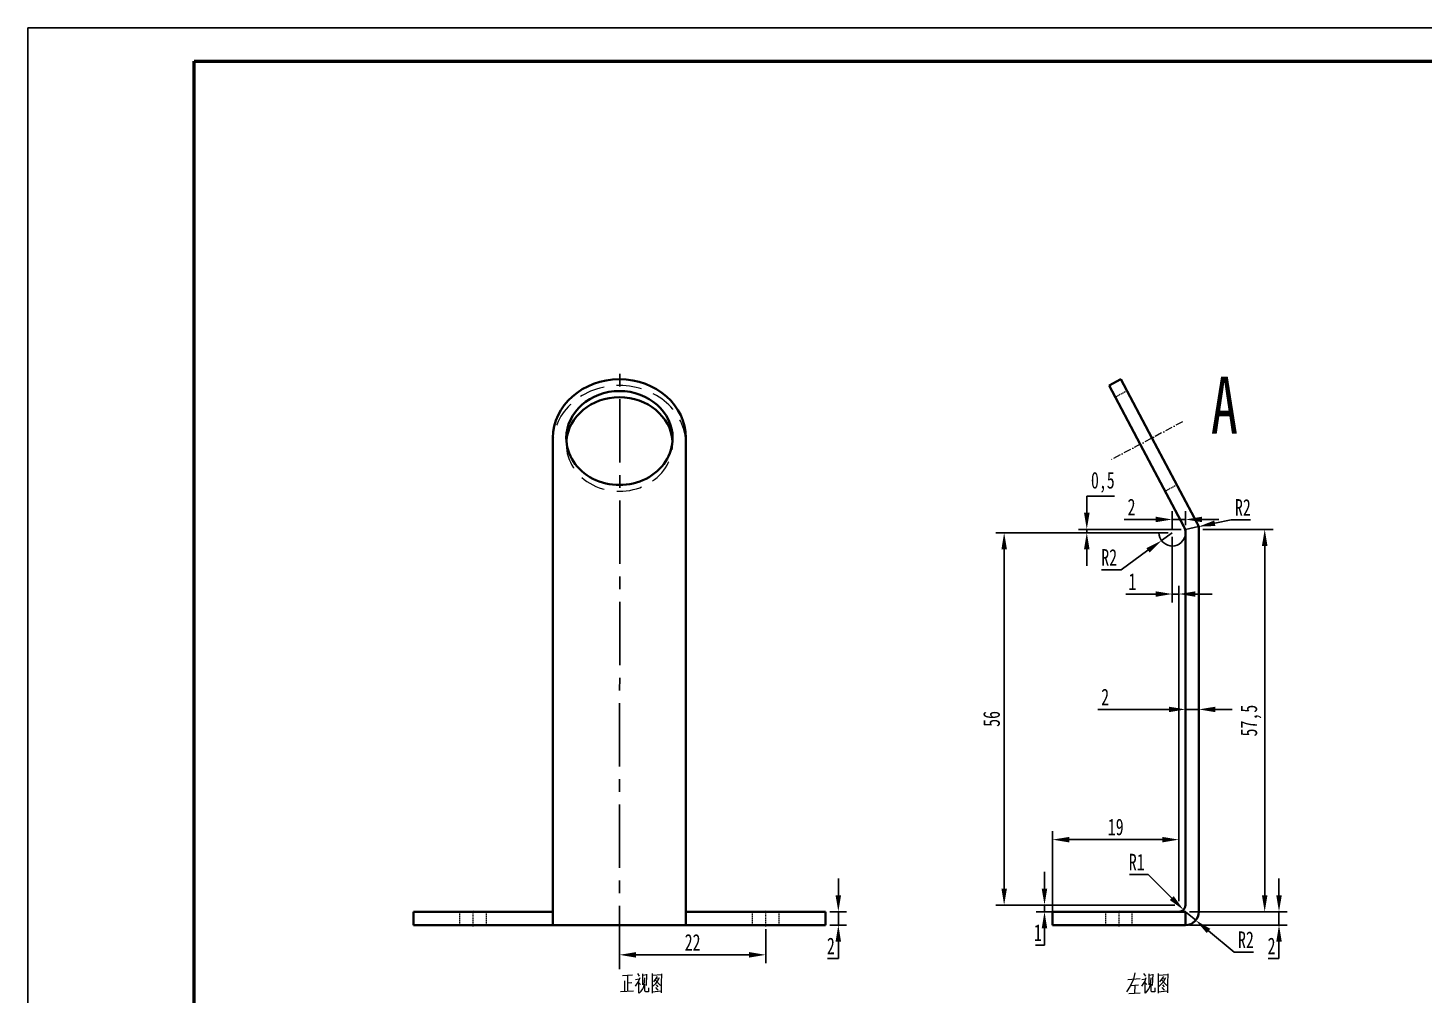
# Model space of a CAD drawing. Header units: millimetres. Extents: x 1050 to 1470, y 766 to 1063.
# Drawn here: x 1050 to 1260, y 917.2 to 1062.6 of the extents above; entities that cross this region are included whole.
import ezdxf

# ---------------------------------------------------------------- set-up
doc = ezdxf.new("R2010")
doc.units = ezdxf.units.MM
doc.header["$LTSCALE"] = 0.3
for name, pattern in [('CENTER', [50.8, 31.75, -6.35, 6.35, -6.35]), ('DASHDOT', [18.5, 12, -3, 0.5, -3]), ('DASHED', [19.05, 12.7, -6.35])]:
    doc.linetypes.add(name, pattern=pattern)
for name, color, linetype, lineweight in [('尺寸线', 3, 'Continuous', 25), ('粗实线', 7, 'Continuous', 50), ('细点画线', 1, 'CENTER', 25), ('虚线', 2, 'DASHED', 25)]:
    doc.layers.add(name, color=color, linetype=linetype, lineweight=lineweight)
doc.styles.add('NUT Standard', font='simfang.ttf', dxfattribs={"width": 0.7, "height": 2.5})
doc.dimstyles.new('NUT Standard', dxfattribs={"dimtxt": 2.5, "dimasz": 2.5, "dimexe": 1.25, "dimexo": 0.625, "dimtad": 1, "dimtoh": 1, "dimtxsty": 'NUT Standard', "dimcen": 2.5, "dimadec": 0, "dimazin": 0, "dimtfac": 1, "dimtmove": 0, "dimatfit": 3, "dimfxl": 1, "dimarcsym": 0})

# ---------------------------------------------------------------- blocks, each defined once
blk = doc.blocks.new('*D7')
at = {"layer": 'Defpoints', "color": 0, "transparency": 16777216}
for p in [(1170.02, 929.72), (1170.02, 927.72), (1171.94, 927.72)]:
    blk.add_point(p, dxfattribs=at)
at = {"layer": '尺寸线', "color": 0, "lineweight": -2, "transparency": 16777216}
for p, q in [((1171.94, 932.22), (1171.94, 934.72)), ((1170.64, 929.72), (1173.19, 929.72)), ((1171.94, 929.72), (1171.94, 927.72)), ((1170.64, 927.72), (1173.19, 927.72)), ((1171.94, 925.22), (1171.94, 922.72)), ((1171.94, 922.72), (1170.32, 922.72))]:
    blk.add_line(p, q, dxfattribs=at)
at = {"layer": '尺寸线', "color": 0, "transparency": 16777216}
for points in [[(1171.52, 932.22), (1172.35, 932.22), (1171.94, 929.72)], [(1171.52, 925.22), (1172.35, 925.22), (1171.94, 927.72)]]:
    blk.add_solid(points, dxfattribs=at)
at = {"layer": '尺寸线', "color": 0, "transparency": 16777216, "insert": (1170.82, 924.59), "char_height": 2.5, "attachment_point": 5, "style": 'NUT Standard'}
blk.add_mtext('2', dxfattribs=at)
blk = doc.blocks.new('*D8')
at = {"layer": 'Defpoints', "color": 0, "transparency": 16777216}
for p in [(1226.16, 960.15), (1224.16, 958.72), (1226.16, 958.72)]:
    blk.add_point(p, dxfattribs=at)
at = {"layer": '尺寸线', "color": 0, "lineweight": -2, "transparency": 16777216}
for p, q in [((1221.66, 960.15), (1210.95, 960.15)), ((1224.16, 959.34), (1224.16, 961.4)), ((1226.16, 960.15), (1224.16, 960.15)), ((1226.16, 959.34), (1226.16, 961.4)), ((1228.66, 960.15), (1231.16, 960.15))]:
    blk.add_line(p, q, dxfattribs=at)
at = {"layer": '尺寸线', "color": 0, "transparency": 16777216}
for points in [[(1221.66, 960.56), (1221.66, 959.73), (1224.16, 960.15)], [(1228.66, 960.56), (1228.66, 959.73), (1226.16, 960.15)]]:
    blk.add_solid(points, dxfattribs=at)
at = {"layer": '尺寸线', "color": 0, "transparency": 16777216, "insert": (1212.07, 962.02), "char_height": 2.5, "attachment_point": 5, "style": 'NUT Standard'}
blk.add_mtext('2', dxfattribs=at)
blk = doc.blocks.new('*D12')
at = {"layer": 'Defpoints', "color": 0, "transparency": 16777216}
for p in [(1224.16, 929.72), (1225.7, 928.44)]:
    blk.add_point(p, dxfattribs=at)
at = {"layer": '尺寸线', "color": 0, "lineweight": -2, "transparency": 16777216}
for p, q in [((1224.16, 929.72), (1225.7, 928.44)), ((1231.47, 923.65), (1227.62, 926.84)), ((1234.41, 923.65), (1231.47, 923.65))]:
    blk.add_line(p, q, dxfattribs=at)
at = {"layer": '尺寸线', "color": 0, "transparency": 16777216}
blk.add_solid([(1227.89, 927.16), (1227.35, 926.52), (1225.7, 928.44)], dxfattribs=at)
at = {"layer": '尺寸线', "color": 0, "transparency": 16777216, "insert": (1233.25, 925.52), "char_height": 2.5, "attachment_point": 5, "style": 'NUT Standard'}
blk.add_mtext('R2', dxfattribs=at)
blk = doc.blocks.new('*D13')
at = {"layer": 'Defpoints', "color": 0, "transparency": 16777216}
for p in [(1223.16, 930.72), (1223.86, 930.01)]:
    blk.add_point(p, dxfattribs=at)
at = {"layer": '尺寸线', "color": 0, "lineweight": -2, "transparency": 16777216}
for p, q in [((1215.72, 935.31), (1218.56, 935.31)), ((1218.56, 935.31), (1222.1, 931.78))]:
    blk.add_line(p, q, dxfattribs=at)
at = {"layer": '尺寸线', "color": 0, "transparency": 16777216}
blk.add_solid([(1222.39, 932.07), (1221.8, 931.48), (1223.86, 930.01)], dxfattribs=at)
at = {"layer": '尺寸线', "color": 0, "transparency": 16777216, "insert": (1216.83, 937.19), "char_height": 2.5, "attachment_point": 5, "style": 'NUT Standard'}
blk.add_mtext('R1', dxfattribs=at)
blk = doc.blocks.new('*D14')
at = {"layer": 'Defpoints', "color": 0, "transparency": 16777216}
for p in [(1223.16, 930.72), (1202.95, 929.72), (1223.16, 929.72)]:
    blk.add_point(p, dxfattribs=at)
at = {"layer": '尺寸线', "color": 0, "lineweight": -2, "transparency": 16777216}
for p, q in [((1202.95, 933.22), (1202.95, 935.72)), ((1222.53, 930.72), (1201.7, 930.72)), ((1202.95, 930.72), (1202.95, 929.72)), ((1222.53, 929.72), (1201.7, 929.72)), ((1202.95, 927.22), (1202.95, 924.72)), ((1202.95, 924.72), (1201.59, 924.72))]:
    blk.add_line(p, q, dxfattribs=at)
at = {"layer": '尺寸线', "color": 0, "transparency": 16777216}
for points in [[(1202.53, 933.22), (1203.36, 933.22), (1202.95, 930.72)], [(1202.53, 927.22), (1203.36, 927.22), (1202.95, 929.72)]]:
    blk.add_solid(points, dxfattribs=at)
at = {"layer": '尺寸线', "color": 0, "transparency": 16777216, "insert": (1201.96, 926.59), "char_height": 2.5, "attachment_point": 5, "style": 'NUT Standard'}
blk.add_mtext('1', dxfattribs=at)
blk = doc.blocks.new('*D15')
at = {"layer": 'Defpoints', "color": 0, "transparency": 16777216}
for p in [(1204.16, 940.57), (1223.16, 930.72), (1204.16, 928.72)]:
    blk.add_point(p, dxfattribs=at)
at = {"layer": '尺寸线', "color": 0, "lineweight": -2, "transparency": 16777216}
for p, q in [((1204.16, 929.34), (1204.16, 941.82)), ((1223.16, 931.34), (1223.16, 941.82)), ((1220.66, 940.57), (1206.66, 940.57))]:
    blk.add_line(p, q, dxfattribs=at)
at = {"layer": '尺寸线', "color": 0, "transparency": 16777216}
for points in [[(1206.66, 940.98), (1206.66, 940.15), (1204.16, 940.57)], [(1220.66, 940.98), (1220.66, 940.15), (1223.16, 940.57)]]:
    blk.add_solid(points, dxfattribs=at)
at = {"layer": '尺寸线', "color": 0, "transparency": 16777216, "insert": (1213.66, 942.46), "char_height": 2.5, "attachment_point": 5, "style": 'NUT Standard'}
blk.add_mtext('19', dxfattribs=at)
blk = doc.blocks.new('*D16')
at = {"layer": 'Defpoints', "color": 0, "transparency": 16777216}
for p in [(1196.88, 986.72), (1222.16, 986.72), (1223.16, 930.72)]:
    blk.add_point(p, dxfattribs=at)
at = {"layer": '尺寸线', "color": 0, "lineweight": -2, "transparency": 16777216}
for p, q in [((1221.53, 986.72), (1195.63, 986.72)), ((1196.88, 933.22), (1196.88, 984.22)), ((1222.53, 930.72), (1195.63, 930.72))]:
    blk.add_line(p, q, dxfattribs=at)
at = {"layer": '尺寸线', "color": 0, "transparency": 16777216}
for points in [[(1196.47, 984.22), (1197.3, 984.22), (1196.88, 986.72)], [(1196.47, 933.22), (1197.3, 933.22), (1196.88, 930.72)]]:
    blk.add_solid(points, dxfattribs=at)
at = {"layer": '尺寸线', "color": 0, "transparency": 16777216, "insert": (1194.99, 958.72), "char_height": 2.5, "attachment_point": 5, "rotation": 90, "style": 'NUT Standard'}
blk.add_mtext('56', dxfattribs=at)
blk = doc.blocks.new('*D17')
at = {"layer": 'Defpoints', "color": 0, "transparency": 16777216}
for p in [(1222.16, 986.72), (1223.16, 977.5), (1223.16, 930.72)]:
    blk.add_point(p, dxfattribs=at)
at = {"layer": '尺寸线', "color": 0, "lineweight": -2, "transparency": 16777216}
for p, q in [((1222.16, 986.09), (1222.16, 976.25)), ((1223.16, 931.34), (1223.16, 978.75)), ((1219.66, 977.5), (1215.18, 977.5)), ((1223.16, 977.5), (1222.16, 977.5)), ((1225.66, 977.5), (1228.16, 977.5))]:
    blk.add_line(p, q, dxfattribs=at)
at = {"layer": '尺寸线', "color": 0, "transparency": 16777216}
for points in [[(1219.66, 977.91), (1219.66, 977.08), (1222.16, 977.5)], [(1225.66, 977.91), (1225.66, 977.08), (1223.16, 977.5)]]:
    blk.add_solid(points, dxfattribs=at)
at = {"layer": '尺寸线', "color": 0, "transparency": 16777216, "insert": (1216.17, 979.37), "char_height": 2.5, "attachment_point": 5, "style": 'NUT Standard'}
blk.add_mtext('1', dxfattribs=at)
blk = doc.blocks.new('*D18')
at = {"layer": 'Defpoints', "color": 0, "transparency": 16777216}
for p in [(1220.54, 985.54), (1222.16, 986.72)]:
    blk.add_point(p, dxfattribs=at)
at = {"layer": '尺寸线', "color": 0, "lineweight": -2, "transparency": 16777216}
for p, q in [((1222.16, 986.72), (1220.54, 985.54)), ((1214.47, 981.14), (1218.51, 984.08)), ((1211.52, 981.14), (1214.47, 981.14))]:
    blk.add_line(p, q, dxfattribs=at)
blk.add_arc((1222.16, 986.72), 2, 180.1591, 342.0951, dxfattribs=at)
at = {"layer": '尺寸线', "color": 0, "transparency": 16777216}
blk.add_solid([(1218.27, 984.41), (1218.76, 983.74), (1220.54, 985.54)], dxfattribs=at)
at = {"layer": '尺寸线', "color": 0, "transparency": 16777216, "insert": (1212.68, 983.01), "char_height": 2.5, "attachment_point": 5, "style": 'NUT Standard'}
blk.add_mtext('R2', dxfattribs=at)
blk = doc.blocks.new('*D19')
at = {"layer": 'Defpoints', "color": 0, "transparency": 16777216}
for p in [(1224.16, 987.22), (1226.11, 987.63)]:
    blk.add_point(p, dxfattribs=at)
at = {"layer": '尺寸线', "color": 0, "lineweight": -2, "transparency": 16777216}
for p, q in [((1224.16, 987.22), (1226.11, 987.63)), ((1231.01, 988.65), (1228.56, 988.14)), ((1233.95, 988.65), (1231.01, 988.65))]:
    blk.add_line(p, q, dxfattribs=at)
at = {"layer": '尺寸线', "color": 0, "transparency": 16777216}
blk.add_solid([(1228.48, 988.55), (1228.65, 987.73), (1226.11, 987.63)], dxfattribs=at)
at = {"layer": '尺寸线', "color": 0, "transparency": 16777216, "insert": (1232.79, 990.52), "char_height": 2.5, "attachment_point": 5, "style": 'NUT Standard'}
blk.add_mtext('R2', dxfattribs=at)
blk = doc.blocks.new('*D20')
at = {"layer": 'Defpoints', "color": 0, "transparency": 16777216}
for p in [(1222.16, 988.71), (1224.16, 987.22), (1222.16, 986.72)]:
    blk.add_point(p, dxfattribs=at)
at = {"layer": '尺寸线', "color": 0, "lineweight": -2, "transparency": 16777216}
for p, q in [((1222.16, 987.34), (1222.16, 989.96)), ((1224.16, 987.84), (1224.16, 989.96)), ((1219.66, 988.71), (1214.92, 988.71)), ((1224.16, 988.71), (1222.16, 988.71)), ((1226.66, 988.71), (1229.16, 988.71))]:
    blk.add_line(p, q, dxfattribs=at)
at = {"layer": '尺寸线', "color": 0, "transparency": 16777216}
for points in [[(1219.66, 989.13), (1219.66, 988.3), (1222.16, 988.71)], [(1226.66, 989.13), (1226.66, 988.3), (1224.16, 988.71)]]:
    blk.add_solid(points, dxfattribs=at)
at = {"layer": '尺寸线', "color": 0, "transparency": 16777216, "insert": (1216.04, 990.59), "char_height": 2.5, "attachment_point": 5, "style": 'NUT Standard'}
blk.add_mtext('2', dxfattribs=at)
blk = doc.blocks.new('*D21')
at = {"layer": 'Defpoints', "color": 0, "transparency": 16777216}
for p in [(1209.31, 987.22), (1224.16, 987.22), (1222.16, 986.72)]:
    blk.add_point(p, dxfattribs=at)
at = {"layer": '尺寸线', "color": 0, "lineweight": -2, "transparency": 16777216}
for p, q in [((1209.31, 989.72), (1209.31, 992.22)), ((1209.31, 992.22), (1213.5, 992.22)), ((1223.53, 987.22), (1208.06, 987.22)), ((1209.31, 986.72), (1209.31, 987.22)), ((1221.53, 986.72), (1208.06, 986.72)), ((1209.31, 984.22), (1209.31, 981.72))]:
    blk.add_line(p, q, dxfattribs=at)
at = {"layer": '尺寸线', "color": 0, "transparency": 16777216}
for points in [[(1208.89, 989.72), (1209.73, 989.72), (1209.31, 987.22)], [(1208.89, 984.22), (1209.73, 984.22), (1209.31, 986.72)]]:
    blk.add_solid(points, dxfattribs=at)
at = {"layer": '尺寸线', "color": 0, "transparency": 16777216, "insert": (1211.72, 994.29), "char_height": 2.5, "attachment_point": 5, "style": 'NUT Standard'}
blk.add_mtext('0,5', dxfattribs=at)
blk = doc.blocks.new('*D22')
at = {"layer": 'Defpoints', "color": 0, "transparency": 16777216}
for p in [(1226.16, 987.22), (1226.16, 929.72), (1236.07, 929.72)]:
    blk.add_point(p, dxfattribs=at)
at = {"layer": '尺寸线', "color": 0, "lineweight": -2, "transparency": 16777216}
for p, q in [((1226.78, 987.22), (1237.32, 987.22)), ((1236.07, 984.72), (1236.07, 932.22)), ((1226.78, 929.72), (1237.32, 929.72))]:
    blk.add_line(p, q, dxfattribs=at)
at = {"layer": '尺寸线', "color": 0, "transparency": 16777216}
for points in [[(1235.65, 984.72), (1236.49, 984.72), (1236.07, 987.22)], [(1235.65, 932.22), (1236.49, 932.22), (1236.07, 929.72)]]:
    blk.add_solid(points, dxfattribs=at)
at = {"layer": '尺寸线', "color": 0, "transparency": 16777216, "insert": (1234, 958.47), "char_height": 2.5, "attachment_point": 5, "rotation": 90, "style": 'NUT Standard'}
blk.add_mtext('57,5', dxfattribs=at)
blk = doc.blocks.new('*D23')
at = {"layer": 'Defpoints', "color": 0, "transparency": 16777216}
for p in [(1224.16, 929.72), (1224.16, 927.72), (1238.22, 927.72)]:
    blk.add_point(p, dxfattribs=at)
at = {"layer": '尺寸线', "color": 0, "lineweight": -2, "transparency": 16777216}
for p, q in [((1238.22, 932.22), (1238.22, 934.72)), ((1224.78, 929.72), (1239.47, 929.72)), ((1238.22, 929.72), (1238.22, 927.72)), ((1224.78, 927.72), (1239.47, 927.72)), ((1238.22, 925.22), (1238.22, 922.72)), ((1238.22, 922.72), (1236.61, 922.72))]:
    blk.add_line(p, q, dxfattribs=at)
at = {"layer": '尺寸线', "color": 0, "transparency": 16777216}
for points in [[(1237.81, 932.22), (1238.64, 932.22), (1238.22, 929.72)], [(1237.81, 925.22), (1238.64, 925.22), (1238.22, 927.72)]]:
    blk.add_solid(points, dxfattribs=at)
at = {"layer": '尺寸线', "color": 0, "transparency": 16777216, "insert": (1237.1, 924.59), "char_height": 2.5, "attachment_point": 5, "style": 'NUT Standard'}
blk.add_mtext('2', dxfattribs=at)
blk = doc.blocks.new('*D25')
at = {"layer": 'Defpoints', "color": 0, "transparency": 16777216}
for p in [(1139.02, 927.72), (1161.02, 927.72), (1139.02, 923.25)]:
    blk.add_point(p, dxfattribs=at)
at = {"layer": '尺寸线', "color": 0, "lineweight": -2, "transparency": 16777216}
for p, q in [((1139.02, 927.09), (1139.02, 922)), ((1161.02, 927.09), (1161.02, 922)), ((1158.52, 923.25), (1141.52, 923.25))]:
    blk.add_line(p, q, dxfattribs=at)
at = {"layer": '尺寸线', "color": 0, "transparency": 16777216}
for points in [[(1141.52, 923.66), (1141.52, 922.83), (1139.02, 923.25)], [(1158.52, 923.66), (1158.52, 922.83), (1161.02, 923.25)]]:
    blk.add_solid(points, dxfattribs=at)
at = {"layer": '尺寸线', "color": 0, "transparency": 16777216, "insert": (1150.02, 925.12), "char_height": 2.5, "attachment_point": 5, "style": 'NUT Standard'}
blk.add_mtext('22', dxfattribs=at)

msp = doc.modelspace()

# ---------------------------------------------------------------- linework, layer by layer
for p, q in [((1050.042, 1062.619), (1470.042, 1062.619)), ((1050.042, 765.619), (1050.042, 1062.619))]:
    msp.add_line(p, q)
at = {"color": 7, "lineweight": 35}
for p, q in [((1214.42, 1009.79), (1212.654, 1008.852)), ((1212.654, 1008.852), (1217.349, 1000.022)), ((1214.42, 1009.79), (1219.114, 1000.961)), ((1217.349, 1000.022), (1223.922, 987.658)), ((1219.114, 1000.961), (1225.922, 988.157)), ((1226.157, 929.717), (1226.157, 987.218)), ((1224.157, 930.717), (1224.157, 986.719)), ((1204.157, 927.717), (1204.157, 929.717)), ((1204.157, 929.717), (1224.157, 929.717)), ((1224.157, 927.717), (1224.157, 929.717)), ((1204.157, 927.717), (1224.157, 927.717))]:
    msp.add_line(p, q, dxfattribs=at)
at = {"color": 7, "linetype": 'DASHED', "lineweight": 13, "ltscale": 0.023474}
for p, q in [((1131.017, 1000.961), (1131.017, 1000.022)), ((1147.017, 1000.961), (1147.017, 1000.022))]:
    msp.add_line(p, q, dxfattribs=at)
at = {"color": 7, "lineweight": 13}
for points in [[(1139.472, 920.157), (1140.977, 920.227)], [(1140.242, 920.157), (1140.242, 919.002), (1140.242, 917.812)], [(1141.712, 920.437), (1141.992, 920.017)], [(1142.482, 920.402), (1142.482, 918.722)], [(1143.147, 920.227), (1142.482, 920.157)], [(1142.797, 919.807), (1142.692, 918.757)], [(1143.077, 918.652), (1143.147, 920.332)], [(1143.917, 920.437), (1143.917, 918.967), (1143.917, 917.462)], [(1143.917, 920.402), (1143.917, 919.002), (1143.917, 917.602)], [(1145.387, 920.262), (1143.917, 920.122)], [(1144.687, 919.982), (1144.127, 919.177)], [(1144.687, 919.212), (1145.037, 919.842)], [(1145.352, 917.637), (1145.352, 919.002), (1145.387, 920.402)], [(1216.521, 920.542), (1216.312, 919.597)], [(1217.852, 920.437), (1218.131, 920.017)], [(1218.622, 920.402), (1218.622, 918.722)], [(1219.287, 920.227), (1218.622, 920.157)], [(1218.937, 919.807), (1218.831, 918.757)], [(1219.217, 918.652), (1219.287, 920.332)], [(1220.057, 920.437), (1220.057, 918.967), (1220.057, 917.462)], [(1220.057, 920.402), (1220.057, 919.002), (1220.057, 917.602)], [(1221.527, 920.262), (1220.057, 920.122)], [(1220.826, 919.982), (1220.266, 919.177)], [(1220.826, 919.212), (1221.177, 919.842)], [(1221.492, 917.637), (1221.492, 919.002), (1221.527, 920.402)], [(1139.192, 917.742), (1141.152, 917.847)], [(1139.752, 919.352), (1139.752, 917.777)], [(1140.242, 919.037), (1140.872, 919.107)], [(1142.062, 919.772), (1141.887, 919.282), (1141.397, 918.547)], [(1141.432, 919.562), (1141.992, 919.632)], [(1141.887, 919.282), (1141.887, 917.497)], [(1141.887, 919.107), (1142.202, 918.792)], [(1141.992, 917.497), (1142.272, 917.777)], [(1142.272, 917.777), (1142.517, 918.127)], [(1142.692, 918.757), (1142.517, 918.127)], [(1142.832, 917.777), (1142.832, 918.862)], [(1142.972, 917.672), (1142.832, 917.777)], [(1143.392, 918.302), (1143.392, 917.672)], [(1143.917, 917.707), (1145.282, 917.812)], [(1143.987, 918.512), (1144.477, 918.932)], [(1144.442, 919.422), (1145.142, 918.687)], [(1144.442, 918.337), (1144.792, 917.952)], [(1144.477, 919.632), (1144.932, 919.702)], [(1144.477, 918.932), (1144.687, 919.212)], [(1144.547, 918.722), (1144.792, 918.442)], [(1145.142, 918.687), (1145.317, 918.722)], [(1145.352, 917.532), (1145.352, 917.637), (1145.282, 917.812)], [(1215.857, 918.547), (1215.297, 917.672)], [(1215.506, 919.527), (1217.326, 919.667)], [(1216.312, 919.597), (1215.857, 918.547)], [(1215.997, 918.617), (1217.081, 918.722)], [(1216.521, 918.652), (1216.487, 917.462)], [(1218.201, 919.772), (1218.027, 919.282), (1217.537, 918.547)], [(1217.571, 919.562), (1218.131, 919.632)], [(1218.027, 919.282), (1218.027, 917.497)], [(1218.027, 919.107), (1218.342, 918.792)], [(1218.131, 917.497), (1218.412, 917.777)], [(1218.412, 917.777), (1218.657, 918.127)], [(1218.831, 918.757), (1218.657, 918.127)], [(1218.972, 917.777), (1218.972, 918.862)], [(1219.112, 917.672), (1218.972, 917.777)], [(1219.532, 918.302), (1219.532, 917.672)], [(1220.057, 917.707), (1221.422, 917.812)], [(1220.126, 918.512), (1220.617, 918.932)], [(1220.581, 919.422), (1221.282, 918.687)], [(1220.581, 918.337), (1220.932, 917.952)], [(1220.617, 919.632), (1221.071, 919.702)], [(1220.617, 918.932), (1220.826, 919.212)], [(1220.687, 918.722), (1220.932, 918.442)], [(1221.282, 918.687), (1221.456, 918.722)], [(1221.492, 917.532), (1221.492, 917.637), (1221.422, 917.812)], [(1143.392, 917.672), (1142.972, 917.672)], [(1215.612, 917.427), (1217.326, 917.532)], [(1219.532, 917.672), (1219.112, 917.672)]]:
    msp.add_lwpolyline(points, dxfattribs=at)
at = {"color": 7, "lineweight": 35}
for centre, radius, start, end in [((1222.157, 986.719), 2, 0, 28), ((1224.157, 987.218), 2, 0, 28), ((1223.157, 930.717), 1, 270, 0), ((1224.157, 929.717), 2, 270, 0)]:
    msp.add_arc(centre, radius, start, end, dxfattribs=at)
at = {"color": 7, "linetype": 'DASHED', "lineweight": 13}
for start_param, end_param in [(6.2166726, 6.2831853), (3.1415927, 3.2081054)]:
    msp.add_ellipse((1139.017, 1000.022), major_axis=(-8, 0), ratio=0.8829476, start_param=start_param, end_param=end_param, dxfattribs=at)
at = {"layer": '粗实线'}
for p, q in [((1075.042, 770.619), (1075.042, 1057.619)), ((1075.042, 1057.619), (1465.042, 1057.619))]:
    msp.add_line(p, q, dxfattribs=at)
at = {"layer": '粗实线', "color": 7, "lineweight": 35}
for p, q in [((1129.017, 1000.961), (1129.017, 988.157)), ((1149.017, 988.157), (1149.017, 1000.961)), ((1129.017, 987.218), (1129.017, 988.157)), ((1129.017, 929.717), (1129.017, 987.218)), ((1149.017, 987.218), (1149.017, 988.157)), ((1149.017, 929.717), (1149.017, 987.218)), ((1108.017, 927.717), (1108.017, 929.717)), ((1108.017, 929.717), (1129.017, 929.717)), ((1129.017, 927.717), (1129.017, 929.717)), ((1170.017, 929.717), (1149.017, 929.717)), ((1149.017, 927.717), (1149.017, 929.717)), ((1170.017, 927.717), (1170.017, 929.717)), ((1108.017, 927.717), (1129.017, 927.717)), ((1149.017, 927.717), (1129.017, 927.717)), ((1170.017, 927.717), (1149.017, 927.717))]:
    msp.add_line(p, q, dxfattribs=at)
for centre, major_axis, start_param, end_param in [((1139.017, 1000.961), (-10, 0), 3.1415927, 6.2831853), ((1139.017, 1000.961), (-8, 0), 3.1415927, 6.2831853), ((1139.017, 1000.022), (-8, 0), 3.2081054, 6.2166726), ((1139.017, 1000.961), (-8, 0), 0, 3.1415927)]:
    msp.add_ellipse(centre, major_axis=major_axis, ratio=0.8829476, start_param=start_param, end_param=end_param, dxfattribs=at)
at = {"layer": '细点画线'}
msp.add_line((1139.011, 921.072), (1139.092, 1012.488), dxfattribs=at)
at = {"layer": '细点画线', "linetype": 'DASHDOT', "lineweight": 13, "ltscale": 0.308711}
msp.add_line((1223.683, 1003.39), (1212.78, 997.593), dxfattribs=at)
at = {"layer": '细点画线', "linetype": 'DASHDOT', "lineweight": 13, "ltscale": 0.060001}
for p, q in [((1117.017, 927.517), (1117.017, 929.917)), ((1161.017, 927.517), (1161.017, 929.917)), ((1214.157, 927.517), (1214.157, 929.917))]:
    msp.add_line(p, q, dxfattribs=at)
at = {"layer": '虚线', "linetype": 'DASHED', "lineweight": 13, "ltscale": 0.049999}
for p, q in [((1215.359, 1008.025), (1213.593, 1007.086)), ((1222.87, 993.897), (1221.104, 992.958))]:
    msp.add_line(p, q, dxfattribs=at)
at = {"layer": '虚线', "linetype": 'DASHED', "lineweight": 13, "ltscale": 0.05}
for p, q in [((1115.017, 927.717), (1115.017, 929.717)), ((1119.017, 927.717), (1119.017, 929.717)), ((1159.017, 927.717), (1159.017, 929.717)), ((1163.017, 927.717), (1163.017, 929.717)), ((1212.157, 927.717), (1212.157, 929.717)), ((1212.157, 927.717), (1212.157, 929.717)), ((1216.157, 927.717), (1216.157, 929.717)), ((1216.157, 927.717), (1216.157, 929.717))]:
    msp.add_line(p, q, dxfattribs=at)
at = {"layer": '虚线', "linetype": 'DASHED', "lineweight": 13}
for major_axis, start_param, end_param in [((-10, 0), 3.1415927, 6.2831853), ((-8, 0), 0, 3.1415927)]:
    msp.add_ellipse((1139.017, 1000.022), major_axis=major_axis, ratio=0.8829476, start_param=start_param, end_param=end_param, dxfattribs=at)

# ---------------------------------------------------------------- texts
at = {"layer": '粗实线', "style": 'NUT Standard', "width": 0.7}
msp.add_text('A', height=8.585, dxfattribs=at).set_placement((1227.966, 1001.606))

# ---------------------------------------------------------------- dimensions: what is measured, and where the dimension line sits
at = {"layer": '尺寸线'}
for base, p1, p2, picture, middle in [((1209.311, 987.218), (1222.157, 986.719), (1224.157, 987.218), '*D21', (1211.716, 994.286)), ((1236.069, 929.717), (1226.157, 987.218), (1226.157, 929.717), '*D22', (1234.001, 958.467)), ((1196.883, 986.719), (1223.157, 930.717), (1222.157, 986.719), '*D16', (1194.994, 958.718)), ((1171.936, 927.717), (1170.017, 929.717), (1170.017, 927.717), '*D7', (1170.816, 924.592))]:
    dim = msp.add_linear_dim(base=base, p1=p1, p2=p2, angle=90, dimstyle='NUT Standard', dxfattribs=at)
    dim.commit()
    dim.dimension.update_dxf_attribs({"geometry": picture, "text_midpoint": middle})
for base, p1, p2, picture, middle in [((1222.157, 988.713), (1224.157, 987.218), (1222.157, 986.719), '*D20', (1216.037, 990.588)), ((1204.157, 940.568), (1223.157, 930.717), (1204.157, 928.717), '*D15', (1213.657, 942.457)), ((1139.017, 923.247), (1161.017, 927.717), (1139.017, 927.717), '*D25', (1150.017, 925.122))]:
    dim = msp.add_linear_dim(base=base, p1=p1, p2=p2, dimstyle='NUT Standard', dxfattribs=at)
    dim.commit()
    dim.dimension.update_dxf_attribs({"geometry": picture, "text_midpoint": middle})
for center, mpoint, picture, middle in [((1224.157, 987.218), (1226.114, 987.627), '*D19', (1232.794, 990.525)), ((1222.157, 986.719), (1220.538, 985.545), '*D18', (1212.683, 983.015)), ((1224.157, 929.717), (1225.696, 928.44), '*D12', (1233.252, 925.525))]:
    dim = msp.add_radius_dim(center=center, mpoint=mpoint, dimstyle='NUT Standard', dxfattribs=at)
    dim.commit()
    dim.dimension.update_dxf_attribs({"geometry": picture, "text_midpoint": middle})
for base, p1, p2, picture, middle in [((1223.157, 977.496), (1222.157, 986.719), (1223.157, 930.717), '*D17', (1216.167, 977.496)), ((1226.157, 960.148), (1224.157, 958.718), (1226.157, 958.718), '*D8', (1212.074, 960.148))]:
    dim = msp.add_linear_dim(base=base, p1=p1, p2=p2, dimstyle='NUT Standard', dxfattribs=at)
    dim.commit()
    dim.dimension.update_dxf_attribs({"geometry": picture, "text_midpoint": middle, "dimtype": 160})
dim = msp.add_radius_dim(center=(1223.157, 930.717), mpoint=(1223.864, 930.01), dimstyle='NUT Standard', dxfattribs=at)
dim.commit()
dim.dimension.update_dxf_attribs({"geometry": '*D13', "text_midpoint": (1216.825, 935.313), "dimtype": 164})
for p1, p2, distance, picture, middle in [((1223.157, 930.717), (1223.157, 929.717), -20.209, '*D14', (1201.957, 926.592)), ((1224.157, 929.717), (1224.157, 927.717), 14.068, '*D23', (1237.105, 924.592))]:
    dim = msp.add_aligned_dim(p1=p1, p2=p2, distance=distance, dimstyle='NUT Standard', dxfattribs=at)
    dim.commit()
    dim.dimension.update_dxf_attribs({"geometry": picture, "text_midpoint": middle})

doc.saveas('drawing.dxf')
